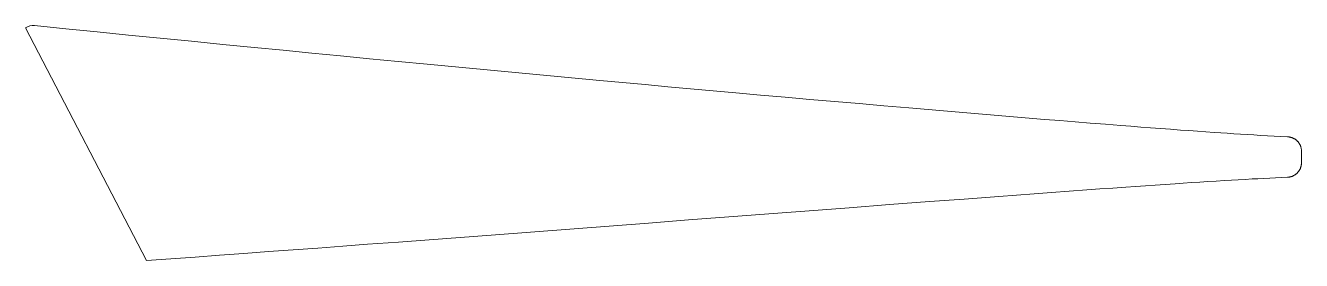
# Model space of a CAD drawing. Header units: millimetres. Extents: x 117.8 to 189.2, y 116.4 to 129.6.
import ezdxf

# ---------------------------------------------------------------- set-up
doc = ezdxf.new("R2010")
doc.units = ezdxf.units.MM
doc.layers.add('Geometries', color=7, linetype='Continuous')

msp = doc.modelspace()

# ---------------------------------------------------------------- linework, layer by layer
at = {"layer": 'Geometries', "linetype": 'Continuous', "lineweight": 13}
for p, q in [((117.834, 129.442), (124.602, 116.43)), ((189.166, 122.547), (189.164, 121.88))]:
    msp.add_line(p, q, dxfattribs=at)
at = {"layer": 'Geometries', "linetype": 'Continuous', "lineweight": 13, "flags": 128}
for points in [[(118.328, 129.566), (120.084, 129.389), (121.84, 129.213), (123.596, 129.037), (125.352, 128.862), (127.108, 128.688), (128.864, 128.514), (130.62, 128.341), (132.23, 128.184), (133.84, 128.026), (135.45, 127.87), (137.06, 127.714), (138.67, 127.559), (140.28, 127.405), (141.661, 127.273), (143.041, 127.142), (144.421, 127.011), (145.802, 126.882), (147.182, 126.752), (148.563, 126.624), (149.943, 126.496), (151.209, 126.38), (152.475, 126.264), (153.74, 126.148), (155.006, 126.034), (156.272, 125.92), (157.538, 125.807), (158.919, 125.684), (160.3, 125.562), (161.681, 125.44), (163.063, 125.319), (164.444, 125.2), (165.825, 125.08), (167.207, 124.962), (168.292, 124.869), (169.378, 124.777), (170.463, 124.685), (171.549, 124.594), (172.634, 124.503), (173.72, 124.413), (174.806, 124.323), (175.657, 124.254), (176.508, 124.184), (177.36, 124.116), (178.211, 124.048), (179.062, 123.98), (179.62, 123.936), (180.178, 123.893), (180.735, 123.85), (181.293, 123.807), (181.85, 123.765), (182.408, 123.724), (182.877, 123.69), (183.345, 123.656), (183.814, 123.623), (184.282, 123.591), (184.651, 123.566), (185.019, 123.542), (185.387, 123.518), (185.756, 123.495), (186.132, 123.472), (186.508, 123.449), (186.884, 123.427), (187.26, 123.406), (187.636, 123.386), (188.012, 123.366), (188.388, 123.347)], [(189.166, 122.547), (189.166, 122.571), (189.165, 122.595), (189.163, 122.62), (189.16, 122.644), (189.157, 122.668), (189.153, 122.691), (189.148, 122.714), (189.143, 122.737), (189.136, 122.76), (189.129, 122.784), (189.122, 122.807), (189.113, 122.83), (189.104, 122.852), (189.094, 122.874), (189.084, 122.896), (189.073, 122.918), (189.061, 122.939), (189.049, 122.96), (189.036, 122.981), (189.022, 123.001), (189.008, 123.021), (188.993, 123.04), (188.978, 123.059), (188.964, 123.075), (188.949, 123.092), (188.933, 123.108), (188.917, 123.123), (188.901, 123.138), (188.884, 123.153), (188.865, 123.168), (188.846, 123.183), (188.826, 123.197), (188.806, 123.211), (188.786, 123.224), (188.765, 123.236), (188.744, 123.248), (188.724, 123.258), (188.704, 123.268), (188.684, 123.277), (188.663, 123.286), (188.642, 123.294), (188.621, 123.302), (188.6, 123.309), (188.579, 123.315), (188.557, 123.321), (188.536, 123.326), (188.514, 123.331), (188.492, 123.335), (188.471, 123.339), (188.451, 123.342), (188.43, 123.344), (188.409, 123.346), (188.388, 123.347)], [(188.377, 121.082), (188.401, 121.083), (188.425, 121.086), (188.45, 121.088), (188.474, 121.092), (188.498, 121.096), (188.521, 121.101), (188.544, 121.107), (188.567, 121.113), (188.59, 121.12), (188.614, 121.127), (188.637, 121.135), (188.659, 121.144), (188.682, 121.154), (188.704, 121.164), (188.726, 121.175), (188.747, 121.186), (188.768, 121.199), (188.789, 121.211), (188.81, 121.224), (188.83, 121.238), (188.849, 121.253), (188.868, 121.268), (188.887, 121.283), (188.904, 121.298), (188.92, 121.314), (188.936, 121.329), (188.951, 121.345), (188.966, 121.362), (188.981, 121.379), (188.996, 121.398), (189.01, 121.418), (189.024, 121.438), (189.038, 121.458), (189.051, 121.479), (189.063, 121.5), (189.074, 121.521), (189.084, 121.541), (189.094, 121.562), (189.103, 121.582), (189.111, 121.603), (189.119, 121.624), (189.126, 121.645), (189.132, 121.666), (189.138, 121.688), (189.144, 121.71), (189.149, 121.731), (189.153, 121.753), (189.156, 121.775), (189.159, 121.796), (189.161, 121.817), (189.163, 121.838), (189.164, 121.859), (189.164, 121.88)], [(188.377, 121.082), (188.048, 121.068), (187.72, 121.053), (187.392, 121.037), (187.064, 121.021), (186.735, 121.005), (186.407, 120.987), (186.02, 120.967), (185.633, 120.945), (185.247, 120.923), (184.86, 120.901), (184.4, 120.873), (183.939, 120.845), (183.479, 120.816), (183.019, 120.786), (182.559, 120.756), (182.098, 120.725), (181.546, 120.688), (180.994, 120.65), (180.442, 120.611), (179.89, 120.573), (179.338, 120.534), (178.615, 120.482), (177.892, 120.43), (177.169, 120.378), (176.184, 120.306), (175.198, 120.233), (174.213, 120.16), (173.227, 120.087), (172.242, 120.013), (170.306, 119.868), (168.37, 119.722), (166.126, 119.552), (163.882, 119.382), (161.637, 119.212), (159.393, 119.041), (157.148, 118.869), (154.904, 118.698), (152.66, 118.526), (150.46, 118.358), (148.261, 118.19), (146.061, 118.022), (143.862, 117.855), (142.134, 117.724), (140.405, 117.593), (138.677, 117.463), (136.949, 117.334), (135.566, 117.23), (134.183, 117.128), (132.8, 117.025), (131.418, 116.924), (130.035, 116.823), (128.677, 116.724), (127.318, 116.625), (125.96, 116.528), (124.602, 116.43)]]:
    msp.add_lwpolyline(points, dxfattribs=at)
at = {"layer": 'Geometries', "linetype": 'Continuous', "lineweight": 13}
msp.add_arc((118.254, 128.815), 0.754, 84.34053, 123.87016, dxfattribs=at)

doc.saveas('drawing.dxf')
